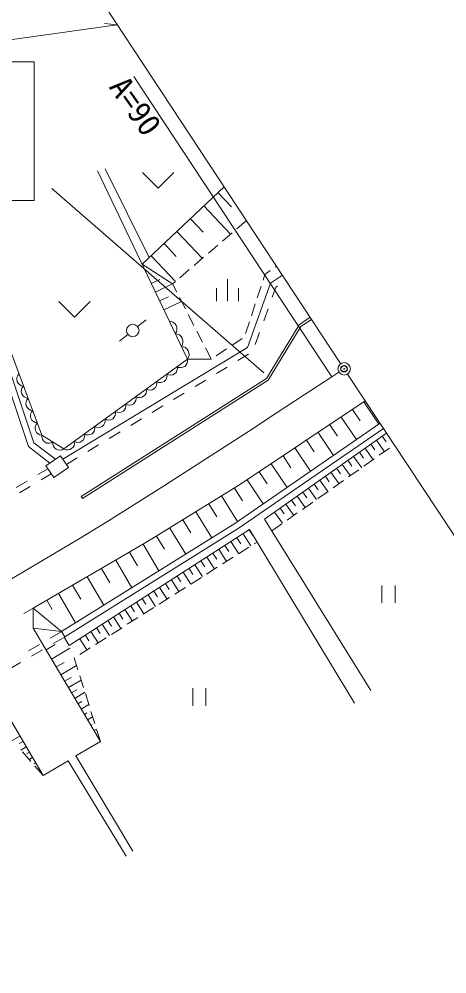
# Model space of a CAD drawing. Units: millimetres, scale not verified. Extents: x 40000 to 680000, y 20000 to 380000.
# Drawn here: x 532849 to 566993, y 263187 to 339466 of the extents above; entities that cross this region are included whole.
import ezdxf
from ezdxf.enums import TextEntityAlignment as Align

# ---------------------------------------------------------------- set-up
doc = ezdxf.new("R2010")
doc.units = ezdxf.units.MM
doc.header["$LTSCALE"] = 1000
doc.header["$PDMODE"] = 32
doc.header["$PDSIZE"] = 500
for name, color, linetype, lineweight in [('M-BGD', 7, 'Continuous', 13), ('M-BMK', 7, 'Continuous', 13), ('M-STR-HTXT', 7, 'Continuous', 13), ('M-STR-STRC', 7, 'Continuous', 13)]:
    doc.layers.add(name, color=color, linetype=linetype, lineweight=lineweight)
doc.layers.add('M-OTRS', color=6, linetype='Continuous')
doc.styles.add('ＭＳ ゴシック', font='')
doc.styles.get('ＭＳ ゴシック').set_extended_font_data('MS Gothic')

msp = doc.modelspace()

# ---------------------------------------------------------------- linework, layer by layer
at = {"layer": 'M-BGD'}
for p, q in [((539727, 327508), (543233, 320415)), ((542698, 327205), (543948, 325955)), ((545198, 327205), (543948, 325955)), ((542664, 319877), (549210, 326063)), ((548722, 325602), (549788, 324474)), ((547594, 324536), (549726, 322280)), ((546518, 323519), (547535, 322444)), ((550990, 323364), (550230, 322713)), ((545443, 322503), (547476, 320351)), ((549851, 322387), (549092, 321736)), ((544417, 321533), (545386, 320507)), ((548712, 321411), (547953, 320760)), ((543391, 320564), (545330, 318512)), ((547573, 320435), (546814, 319784)), ((545093, 318309), (542664, 319877)), ((553306, 319660), (553391, 319720)), ((546434, 319458), (545675, 318808)), ((552324, 318613), (552473, 319068)), ((552473, 319068), (552898, 319370)), ((543400, 318336), (544084, 318663)), ((543727, 317652), (545095, 318305)), ((545296, 318482), (545093, 318309)), ((545093, 318309), (545429, 317657)), ((549478, 316933), (549478, 318683)), ((551858, 317188), (552169, 318138)), ((553342, 318049), (553465, 318131)), ((548603, 316933), (548603, 317983)), ((550353, 316933), (550353, 317983)), ((553054, 317247), (553342, 318049)), ((536022, 316906), (537272, 315656)), ((538522, 316906), (537272, 315656)), ((544064, 316946), (544769, 317283)), ((544401, 316240), (545812, 316914)), ((545658, 317212), (546116, 316323)), ((551391, 315762), (551702, 316713)), ((546345, 315879), (546803, 314990)), ((552378, 315365), (552716, 316306)), ((542983, 315444), (542309, 314901)), ((550925, 314337), (551236, 315287)), ((541531, 314273), (540857, 313730)), ((547032, 314545), (547490, 313656)), ((551702, 313482), (552040, 314423)), ((549830, 313388), (550662, 313943)), ((547719, 313212), (548177, 312323)), ((548582, 312556), (549414, 313111)), ((548191, 312296), (546280, 312305)), ((550313, 312183), (551168, 312702)), ((548602, 311147), (549457, 311665)), ((557805, 310897), (558369, 311259)), ((546891, 310111), (547747, 310629)), ((545181, 309075), (546036, 309593)), ((543470, 308038), (544326, 308557)), ((559460, 308281), (560064, 307376)), ((560364, 308885), (561556, 307103)), ((541760, 307002), (542615, 307520)), ((558555, 307676), (559765, 305867)), ((557638, 307062), (558251, 306144)), ((540049, 305966), (540904, 306484)), ((556720, 306449), (557947, 304613)), ((561822, 306139), (562144, 305684)), ((538338, 304930), (539194, 305448)), ((554857, 305203), (556103, 303341)), ((555789, 305826), (556411, 304895)), ((560458, 305176), (561100, 304267)), ((560913, 305497), (561234, 305042)), ((561367, 305817), (562010, 304907)), ((561596, 304616), (562414, 305192)), ((536628, 303893), (537483, 304411)), ((553912, 304571), (554544, 303626)), ((559551, 304535), (560192, 303628)), ((560005, 304856), (560325, 304402)), ((552967, 303939), (554231, 302049)), ((558646, 303896), (559285, 302991)), ((559099, 304216), (559418, 303763)), ((560369, 303753), (561187, 304329)), ((534344, 303075), (535129, 303544)), ((534600, 302646), (535411, 303130)), ((552008, 303298), (552650, 302339)), ((557291, 302939), (557609, 302488)), ((557742, 303258), (558380, 302354)), ((558194, 303577), (558513, 303125)), ((559142, 302890), (559960, 303465)), ((532626, 302050), (533485, 302562)), ((532882, 301621), (533741, 302133)), ((551049, 302657), (552332, 300739)), ((556389, 302303), (556707, 301852)), ((556840, 302621), (557477, 301718)), ((557916, 302027), (558734, 302602)), ((537791, 301329), (537898, 301161)), ((549013, 301372), (550279, 299323)), ((550038, 302005), (550671, 300980)), ((555040, 301350), (555675, 300450)), ((555489, 301667), (555807, 301217)), ((555939, 301985), (556575, 301084)), ((556689, 301164), (557507, 301739)), ((547979, 300732), (548618, 299698)), ((554142, 300716), (554776, 299818)), ((554591, 301033), (554908, 300584)), ((555462, 300301), (556280, 300876)), ((546945, 300093), (548223, 298025)), ((553246, 300083), (553878, 299187)), ((553694, 300399), (554010, 299951)), ((554235, 299438), (555053, 300013)), ((545905, 299451), (546548, 298411)), ((553008, 298575), (553826, 299150)), ((544866, 298808), (546151, 296729)), ((550720, 298349), (551347, 297374)), ((551207, 298662), (551521, 298175)), ((542761, 297520), (544003, 295387)), ((543816, 298160), (544465, 297110)), ((549752, 297726), (550375, 296757)), ((550236, 298037), (550547, 297553)), ((551616, 297545), (551845, 297691)), ((541660, 296879), (542302, 295778)), ((548311, 296799), (548619, 296320)), ((548789, 297106), (549409, 296144)), ((549271, 297416), (549580, 296935)), ((550350, 296741), (551194, 297277)), ((540560, 296238), (541842, 294037)), ((547358, 296185), (547664, 295710)), ((547833, 296491), (548448, 295535)), ((549083, 295938), (549927, 296473)), ((539424, 295576), (540086, 294440)), ((545938, 295271), (546546, 294327)), ((546410, 295575), (546714, 295103)), ((546882, 295879), (547494, 294929)), ((547817, 295134), (548661, 295670)), ((538288, 294914), (539611, 292643)), ((544999, 294667), (545603, 293728)), ((545468, 294969), (545770, 294500)), ((546550, 294330), (547395, 294866)), ((537117, 294232), (537768, 293114)), ((543602, 293768), (543900, 293304)), ((544065, 294067), (544666, 293133)), ((544532, 294367), (544832, 293900)), ((545284, 293526), (546128, 294062)), ((561807, 294224), (561807, 292824)), ((562857, 294224), (562857, 292824)), ((535059, 293034), (535490, 292294)), ((535980, 293570), (537345, 291226)), ((542677, 293173), (542973, 292712)), ((543138, 293470), (543735, 292542)), ((544018, 292722), (544862, 293258)), ((533232, 291968), (533968, 292398)), ((536244, 290538), (533968, 292398)), ((541300, 292287), (541889, 291371)), ((541758, 292582), (542053, 292124)), ((542216, 292877), (542809, 291955)), ((542751, 291918), (543596, 292454)), ((539936, 291410), (540228, 290957)), ((540389, 291701), (540975, 290790)), ((540844, 291994), (541137, 291539)), ((541485, 291114), (542329, 291650)), ((536244, 290538), (533968, 290816)), ((539034, 290829), (539324, 290380)), ((539484, 291119), (540066, 290214)), ((540218, 290310), (541063, 290846)), ((535331, 290010), (536197, 290511)), ((535568, 289570), (536434, 290070)), ((536495, 290105), (536244, 290538)), ((537690, 289965), (538266, 289071)), ((538137, 290252), (538425, 289805)), ((538584, 290540), (539163, 289640)), ((538952, 289506), (539796, 290042)), ((533600, 289008), (534466, 289509)), ((535004, 289066), (535736, 289500)), ((535438, 288335), (536901, 289201)), ((537686, 288702), (538530, 289238)), ((533837, 288568), (534703, 289069)), ((537250, 288426), (537264, 288434)), ((537543, 287487), (537250, 288426)), ((532106, 287566), (532972, 288067)), ((535810, 287706), (536438, 288078)), ((536182, 287078), (537438, 287822)), ((536483, 286570), (536991, 286871)), ((537990, 286055), (537692, 287010)), ((536784, 286062), (537800, 286664)), ((537038, 285631), (537445, 285872)), ((537293, 285201), (538106, 285683)), ((538437, 284623), (538139, 285578)), ((546709, 286015), (546709, 284615)), ((547759, 286015), (547759, 284615)), ((537548, 284771), (537853, 284952)), ((537803, 284341), (538413, 284702)), ((538058, 283911), (538261, 284031)), ((538884, 283191), (538586, 284146)), ((538312, 283480), (538719, 283721)), ((538567, 283050), (538669, 283110)), ((538822, 282620), (539025, 282740)), ((539332, 281760), (539033, 282714)), ((532907, 282192), (532303, 281836)), ((533161, 281761), (532859, 281584)), ((533415, 281331), (532976, 281072)), ((533774, 280165), (533114, 280915)), ((533669, 280900), (533449, 280771)), ((533922, 280469), (533649, 280308)), ((534176, 280038), (534039, 279958)), ((534765, 279039), (534105, 279789)), ((534430, 279608), (534321, 279543)), ((534684, 279177), (534629, 279145))]:
    msp.add_line(p, q, dxfattribs=at)
for points in [[(529181, 320921), (534667, 306232), (536422, 305133), (546280, 312305), (539095, 327350)], [(535307, 304001), (533606, 305322), (528503, 320524)], [(535741, 304297), (534032, 305625), (528977, 320683)], [(536346, 304307), (551082, 313234), (552927, 318373), (553866, 318999)], [(537791, 301329), (552582, 310764), (555189, 315039), (556078, 315643)], [(537898, 301161), (552728, 310620), (555337, 314898), (556188, 315476)], [(541935, 272996), (537373, 280610), (539332, 281760), (533968, 290816), (533968, 292398), (543105, 297720), (550516, 302300), (560481, 308963)], [(536244, 290538), (550069, 299178), (561660, 307174)], [(536495, 290105), (550343, 298760), (561935, 306757)], [(562177, 306389), (552429, 299506), (560932, 285840)], [(559626, 284807), (551244, 298686), (536849, 289423), (536450, 290080)], [(520277, 263187), (514871, 272055), (509803, 276804), (509101, 277916), (509010, 279495), (515296, 282380), (521826, 285690), (528052, 288940), (528679, 288907), (529301, 288312), (534765, 279039), (536751, 280207), (541400, 272591)]]:
    msp.add_lwpolyline(points, dxfattribs=at)
msp.add_lwpolyline([(535611, 302837), (536797, 303645), (536159, 304581), (534973, 303773)], close=True, dxfattribs=at)
msp.add_circle((541920, 314587), 500, dxfattribs=at)
for centre, radius, start, end in [((544826, 314715), 623, 321.53245, 89.51946), ((545309, 313704), 623, 321.53245, 89.51946), ((545792, 312693), 623, 321.53245, 89.51946), ((545755, 312163), 544, 236.89953, 15.17136), ((544934, 311565), 544, 236.89953, 15.17136), ((533223, 310714), 565, 132.86418, 268.09728), ((543291, 310370), 544, 236.89953, 15.17136), ((544112, 310967), 544, 236.89953, 15.17136), ((533588, 309735), 565, 132.86418, 268.09728), ((542469, 309772), 544, 236.89953, 15.17136), ((533954, 308756), 565, 132.86418, 268.09728), ((541648, 309174), 544, 236.89953, 15.17136), ((534320, 307777), 565, 132.86418, 268.09728), ((540826, 308577), 544, 236.89953, 15.17136), ((539183, 307381), 544, 236.89953, 15.17136), ((540005, 307979), 544, 236.89953, 15.17136), ((534686, 306797), 565, 132.86418, 268.09728), ((538361, 306784), 544, 236.89953, 15.17136), ((535216, 306134), 558, 169.80233, 306.05808), ((537540, 306186), 544, 236.89953, 15.17136), ((536093, 305584), 558, 169.80233, 306.05808), ((536718, 305588), 544, 236.89953, 15.17136)]:
    msp.add_arc(centre, radius, start, end, dxfattribs=at)
at = {"layer": 'M-BMK'}
msp.add_lwpolyline([(557805, 310897), (555589, 309439), (553371, 307982), (551151, 306529), (548927, 305081), (546698, 303642), (544463, 302212), (542221, 300794), (539970, 299389), (537709, 298000), (535438, 296629), (533154, 295278), (530858, 293949), (528548, 292643), (526512, 291520)], dxfattribs=at)
msp.add_circle((558789, 311529), 500, dxfattribs=at)
at = {"layer": 'M-OTRS'}
msp.add_point((558789, 311529), dxfattribs=at)
at = {"layer": 'M-STR-HTXT'}
for p, q in [((558514, 311947), (539737, 340437)), ((384276, 317304), (540681, 339005)), ((540681, 339005), (539656, 339115)), ((557805, 310897), (542005, 334891)), ((572459, 290789), (559065, 311112))]:
    msp.add_line(p, q, dxfattribs=at)
at = {"layer": 'M-STR-STRC'}
msp.add_line((552383, 311199), (535469, 325945), dxfattribs=at)
msp.add_lwpolyline([(526549, 324962), (534057, 324962), (534057, 336048), (526549, 336048)], close=True, dxfattribs=at)

# ---------------------------------------------------------------- texts
at = {"layer": 'M-STR-HTXT', "style": 'ＭＳ ゴシック'}
msp.add_text('A=90', height=1833, rotation=304.992, dxfattribs=at).set_placement((540946, 331677), align=Align.BOTTOM_CENTER)

doc.saveas('drawing.dxf')
